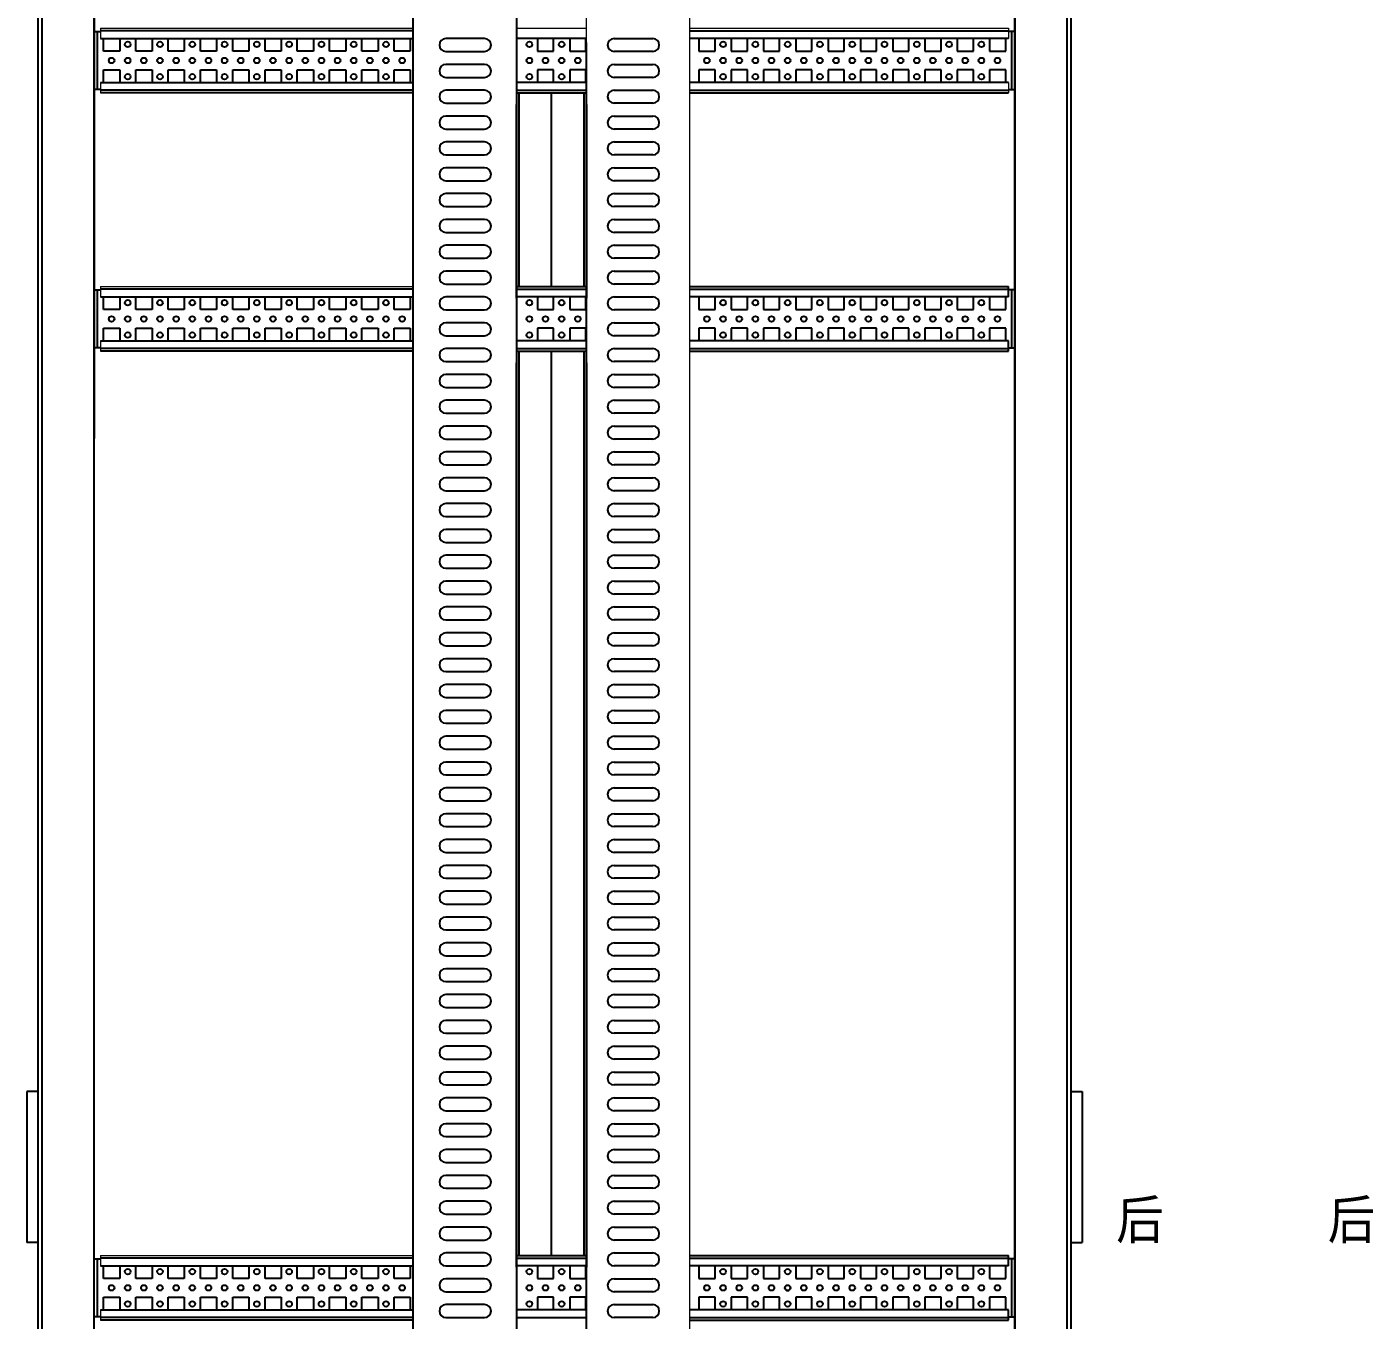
# Model space of a CAD drawing. Extents: x 81437 to 204847, y -54769 to -29444.
# Drawn here: x 87165 to 88208, y -44112 to -43111 of the extents above; entities that cross this region are included whole.
import ezdxf

# ---------------------------------------------------------------- set-up
doc = ezdxf.new("R2010")
doc.units = 0
doc.header["$LTSCALE"] = 100
doc.header["$MEASUREMENT"] = 0
doc.layers.add('PANEL', color=7, linetype='Continuous')
doc.layers.add('细实线', color=7, linetype='Continuous', lineweight=20)
doc.styles.add('HZ', font='arial.ttf', dxfattribs={"width": 0.7})

msp = doc.modelspace()

# ---------------------------------------------------------------- linework, layer by layer
at = {"color": 7, "linetype": 'Continuous'}
for p, q in [((87217.3, -43114.1), (87222.3, -43114.1)), ((87219.8, -43159.1), (87219.8, -43114.1)), ((87464.4, -43113.6), (87222.3, -43113.6)), ((87222.3, -43119.6), (87464.4, -43119.6)), ((87224.6, -43129.3), (87224.6, -43119.6)), ((87237.1, -43119.6), (87237.1, -43129.3)), ((87249.6, -43129.3), (87249.6, -43119.6)), ((87262.1, -43119.6), (87262.1, -43129.3)), ((87274.6, -43129.3), (87274.6, -43119.6)), ((87287.1, -43119.6), (87287.1, -43129.3)), ((87299.6, -43129.3), (87299.6, -43119.6)), ((87312.1, -43119.6), (87312.1, -43129.3)), ((87324.6, -43129.3), (87324.6, -43119.6)), ((87337.1, -43119.6), (87337.1, -43129.3)), ((87349.6, -43129.3), (87349.6, -43119.6)), ((87362.1, -43119.6), (87362.1, -43129.3)), ((87374.6, -43129.3), (87374.6, -43119.6)), ((87387.1, -43119.6), (87387.1, -43129.3)), ((87399.6, -43129.3), (87399.6, -43119.6)), ((87412.1, -43119.6), (87412.1, -43129.3)), ((87424.6, -43129.3), (87424.6, -43119.6)), ((87437.1, -43119.6), (87437.1, -43129.3)), ((87449.6, -43129.3), (87449.6, -43119.6)), ((87462.1, -43119.6), (87462.1, -43129.3)), ((87519.6, -43119.6), (87489.6, -43119.6)), ((87598.4, -43119.6), (87544.4, -43119.6)), ((87560.6, -43119.6), (87560.6, -43129.3)), ((87573.1, -43129.3), (87573.1, -43119.6)), ((87585.6, -43119.6), (87585.6, -43129.3)), ((87598.1, -43129.3), (87598.1, -43119.6)), ((87619.9, -43119.6), (87649.9, -43119.6)), ((87678.4, -43113.6), (87915.9, -43113.6)), ((87916.2, -43119.6), (87678.4, -43119.6)), ((87685.6, -43119.6), (87685.6, -43129.3)), ((87698.1, -43129.3), (87698.1, -43119.6)), ((87710.6, -43119.6), (87710.6, -43129.3)), ((87723.1, -43129.3), (87723.1, -43119.6)), ((87735.6, -43119.6), (87735.6, -43129.3)), ((87748.1, -43129.3), (87748.1, -43119.6)), ((87760.6, -43119.6), (87760.6, -43129.3)), ((87773.1, -43129.3), (87773.1, -43119.6)), ((87785.6, -43119.6), (87785.6, -43129.3)), ((87798.1, -43129.3), (87798.1, -43119.6)), ((87810.6, -43119.6), (87810.6, -43129.3)), ((87823.1, -43129.3), (87823.1, -43119.6)), ((87835.6, -43119.6), (87835.6, -43129.3)), ((87848.1, -43129.3), (87848.1, -43119.6)), ((87860.6, -43119.6), (87860.6, -43129.3)), ((87873.1, -43129.3), (87873.1, -43119.6)), ((87885.6, -43119.6), (87885.6, -43129.3)), ((87898.1, -43129.3), (87898.1, -43119.6)), ((87910.6, -43119.6), (87910.6, -43129.3)), ((87915.9, -43113.6), (87925.3, -43113.6)), ((87925.3, -43119.6), (87915.9, -43119.6)), ((87923.1, -43129.3), (87923.1, -43119.6)), ((87930.3, -43114.1), (87925.3, -43114.1)), ((87927.8, -43159.1), (87927.8, -43114.1)), ((87237.1, -43129.3), (87224.6, -43129.3)), ((87262.1, -43129.3), (87249.6, -43129.3)), ((87287.1, -43129.3), (87274.6, -43129.3)), ((87312.1, -43129.3), (87299.6, -43129.3)), ((87337.1, -43129.3), (87324.6, -43129.3)), ((87362.1, -43129.3), (87349.6, -43129.3)), ((87387.1, -43129.3), (87374.6, -43129.3)), ((87412.1, -43129.3), (87399.6, -43129.3)), ((87437.1, -43129.3), (87424.6, -43129.3)), ((87462.1, -43129.3), (87449.6, -43129.3)), ((87489.6, -43129.6), (87519.6, -43129.6)), ((87560.6, -43129.3), (87573.1, -43129.3)), ((87585.6, -43129.3), (87598.1, -43129.3)), ((87598.4, -44867.6), (87598.4, -43122.6)), ((87649.9, -43129.6), (87619.9, -43129.6)), ((87685.6, -43129.3), (87698.1, -43129.3)), ((87710.6, -43129.3), (87723.1, -43129.3)), ((87735.6, -43129.3), (87748.1, -43129.3)), ((87760.6, -43129.3), (87773.1, -43129.3)), ((87785.6, -43129.3), (87798.1, -43129.3)), ((87810.6, -43129.3), (87823.1, -43129.3)), ((87835.6, -43129.3), (87848.1, -43129.3)), ((87860.6, -43129.3), (87873.1, -43129.3)), ((87885.6, -43129.3), (87898.1, -43129.3)), ((87910.6, -43129.3), (87923.1, -43129.3)), ((87519.6, -43139.6), (87489.6, -43139.6)), ((87619.9, -43139.6), (87649.9, -43139.6)), ((87222.3, -43153.6), (87464.4, -43153.6)), ((87224.6, -43143.8), (87237.1, -43143.8)), ((87224.6, -43153.6), (87224.6, -43143.8)), ((87237.1, -43143.8), (87237.1, -43153.6)), ((87249.6, -43143.8), (87262.1, -43143.8)), ((87249.6, -43153.6), (87249.6, -43143.8)), ((87262.1, -43143.8), (87262.1, -43153.6)), ((87274.6, -43143.8), (87287.1, -43143.8)), ((87274.6, -43153.6), (87274.6, -43143.8)), ((87287.1, -43143.8), (87287.1, -43153.6)), ((87299.6, -43143.8), (87312.1, -43143.8)), ((87299.6, -43153.6), (87299.6, -43143.8)), ((87312.1, -43143.8), (87312.1, -43153.6)), ((87324.6, -43143.8), (87337.1, -43143.8)), ((87324.6, -43153.6), (87324.6, -43143.8)), ((87337.1, -43143.8), (87337.1, -43153.6)), ((87349.6, -43143.8), (87362.1, -43143.8)), ((87349.6, -43153.6), (87349.6, -43143.8)), ((87362.1, -43143.8), (87362.1, -43153.6)), ((87374.6, -43143.8), (87387.1, -43143.8)), ((87374.6, -43153.6), (87374.6, -43143.8)), ((87387.1, -43143.8), (87387.1, -43153.6)), ((87399.6, -43143.8), (87412.1, -43143.8)), ((87399.6, -43153.6), (87399.6, -43143.8)), ((87412.1, -43143.8), (87412.1, -43153.6)), ((87424.6, -43143.8), (87437.1, -43143.8)), ((87424.6, -43153.6), (87424.6, -43143.8)), ((87437.1, -43143.8), (87437.1, -43153.6)), ((87449.6, -43143.8), (87462.1, -43143.8)), ((87449.6, -43153.6), (87449.6, -43143.8)), ((87462.1, -43143.8), (87462.1, -43153.6)), ((87489.6, -43149.6), (87519.6, -43149.6)), ((87598.4, -43153.6), (87544.4, -43153.6)), ((87573.1, -43143.8), (87560.6, -43143.8)), ((87560.6, -43143.8), (87560.6, -43153.6)), ((87573.1, -43153.6), (87573.1, -43143.8)), ((87598.1, -43143.8), (87585.6, -43143.8)), ((87585.6, -43143.8), (87585.6, -43153.6)), ((87598.1, -43153.6), (87598.1, -43143.8)), ((87649.9, -43149.6), (87619.9, -43149.6)), ((87916.2, -43153.6), (87678.4, -43153.6)), ((87698.1, -43143.8), (87685.6, -43143.8)), ((87685.6, -43143.8), (87685.6, -43153.6)), ((87698.1, -43153.6), (87698.1, -43143.8)), ((87723.1, -43143.8), (87710.6, -43143.8)), ((87710.6, -43143.8), (87710.6, -43153.6)), ((87723.1, -43153.6), (87723.1, -43143.8)), ((87748.1, -43143.8), (87735.6, -43143.8)), ((87735.6, -43143.8), (87735.6, -43153.6)), ((87748.1, -43153.6), (87748.1, -43143.8)), ((87773.1, -43143.8), (87760.6, -43143.8)), ((87760.6, -43143.8), (87760.6, -43153.6)), ((87773.1, -43153.6), (87773.1, -43143.8)), ((87798.1, -43143.8), (87785.6, -43143.8)), ((87785.6, -43143.8), (87785.6, -43153.6)), ((87798.1, -43153.6), (87798.1, -43143.8)), ((87823.1, -43143.8), (87810.6, -43143.8)), ((87810.6, -43143.8), (87810.6, -43153.6)), ((87823.1, -43153.6), (87823.1, -43143.8)), ((87848.1, -43143.8), (87835.6, -43143.8)), ((87835.6, -43143.8), (87835.6, -43153.6)), ((87848.1, -43153.6), (87848.1, -43143.8)), ((87873.1, -43143.8), (87860.6, -43143.8)), ((87860.6, -43143.8), (87860.6, -43153.6)), ((87873.1, -43153.6), (87873.1, -43143.8)), ((87898.1, -43143.8), (87885.6, -43143.8)), ((87885.6, -43143.8), (87885.6, -43153.6)), ((87898.1, -43153.6), (87898.1, -43143.8)), ((87923.1, -43143.8), (87910.6, -43143.8)), ((87910.6, -43143.8), (87910.6, -43153.6)), ((87925.3, -43153.6), (87915.9, -43153.6)), ((87923.1, -43153.6), (87923.1, -43143.8)), ((87222.3, -43159.1), (87217.3, -43159.1)), ((87464.4, -43159.6), (87222.3, -43159.6)), ((87464.4, -43161.6), (87222.3, -43161.6)), ((87519.6, -43159.6), (87489.6, -43159.6)), ((87544.4, -43159.6), (87598.4, -43159.6)), ((87544.4, -43161.6), (87598.4, -43161.6)), ((87546.4, -43311.6), (87546.4, -43161.6)), ((87571.4, -43311.6), (87571.4, -43161.6)), ((87571.4, -43311.6), (87571.4, -43161.6)), ((87596.4, -43161.6), (87596.4, -43311.6)), ((87619.9, -43159.6), (87649.9, -43159.6)), ((87678.4, -43159.6), (87915.9, -43159.6)), ((87678.4, -43161.6), (87915.9, -43161.6)), ((87915.9, -43159.6), (87925.3, -43159.6)), ((87915.9, -43161.6), (87925.3, -43161.6)), ((87925.3, -43159.1), (87930.3, -43159.1)), ((87489.6, -43169.6), (87519.6, -43169.6)), ((87544.4, -43320.6), (87544.4, -43170.6)), ((87598.4, -43170.6), (87598.4, -43320.6)), ((87649.9, -43169.6), (87619.9, -43169.6)), ((87519.6, -43179.6), (87489.6, -43179.6)), ((87619.9, -43179.6), (87649.9, -43179.6)), ((87489.6, -43189.6), (87519.6, -43189.6)), ((87649.9, -43189.6), (87619.9, -43189.6)), ((87519.6, -43199.6), (87489.6, -43199.6)), ((87619.9, -43199.6), (87649.9, -43199.6)), ((87489.6, -43209.6), (87519.6, -43209.6)), ((87649.9, -43209.6), (87619.9, -43209.6)), ((87519.6, -43219.6), (87489.6, -43219.6)), ((87619.9, -43219.6), (87649.9, -43219.6)), ((87489.6, -43229.6), (87519.6, -43229.6)), ((87649.9, -43229.6), (87619.9, -43229.6)), ((87519.6, -43239.6), (87489.6, -43239.6)), ((87619.9, -43239.6), (87649.9, -43239.6)), ((87489.6, -43249.6), (87519.6, -43249.6)), ((87649.9, -43249.6), (87619.9, -43249.6)), ((87519.6, -43259.6), (87489.6, -43259.6)), ((87619.9, -43259.6), (87649.9, -43259.6)), ((87489.6, -43269.6), (87519.6, -43269.6)), ((87649.9, -43269.6), (87619.9, -43269.6)), ((87519.6, -43279.6), (87489.6, -43279.6)), ((87619.9, -43279.6), (87649.9, -43279.6)), ((87489.6, -43289.6), (87519.6, -43289.6)), ((87519.6, -43299.6), (87489.6, -43299.6)), ((87649.9, -43289.6), (87619.9, -43289.6)), ((87619.9, -43299.6), (87649.9, -43299.6)), ((87489.6, -43309.6), (87519.6, -43309.6)), ((87649.9, -43309.6), (87619.9, -43309.6)), ((87217.3, -43314.1), (87222.3, -43314.1)), ((87219.8, -43359.1), (87219.8, -43314.1)), ((87464.4, -43313.6), (87222.3, -43313.6)), ((87222.3, -43319.6), (87464.4, -43319.6)), ((87224.6, -43329.3), (87224.6, -43319.6)), ((87237.1, -43319.6), (87237.1, -43329.3)), ((87249.6, -43329.3), (87249.6, -43319.6)), ((87262.1, -43319.6), (87262.1, -43329.3)), ((87274.6, -43329.3), (87274.6, -43319.6)), ((87287.1, -43319.6), (87287.1, -43329.3)), ((87299.6, -43329.3), (87299.6, -43319.6)), ((87312.1, -43319.6), (87312.1, -43329.3)), ((87324.6, -43329.3), (87324.6, -43319.6)), ((87337.1, -43319.6), (87337.1, -43329.3)), ((87349.6, -43329.3), (87349.6, -43319.6)), ((87362.1, -43319.6), (87362.1, -43329.3)), ((87374.6, -43329.3), (87374.6, -43319.6)), ((87387.1, -43319.6), (87387.1, -43329.3)), ((87399.6, -43329.3), (87399.6, -43319.6)), ((87412.1, -43319.6), (87412.1, -43329.3)), ((87424.6, -43329.3), (87424.6, -43319.6)), ((87437.1, -43319.6), (87437.1, -43329.3)), ((87449.6, -43329.3), (87449.6, -43319.6)), ((87462.1, -43319.6), (87462.1, -43329.3)), ((87519.6, -43319.6), (87489.6, -43319.6)), ((87544.4, -43311.6), (87598.4, -43311.6)), ((87544.4, -43313.6), (87598.4, -43313.6)), ((87598.4, -43319.6), (87544.4, -43319.6)), ((87560.6, -43319.6), (87560.6, -43329.3)), ((87573.1, -43329.3), (87573.1, -43319.6)), ((87585.6, -43319.6), (87585.6, -43329.3)), ((87598.1, -43329.3), (87598.1, -43319.6)), ((87619.9, -43319.6), (87649.9, -43319.6)), ((87678.4, -43311.6), (87746.3, -43311.6)), ((87678.4, -43313.6), (87746.3, -43313.6)), ((87746.3, -43319.6), (87678.4, -43319.6)), ((87685.6, -43319.6), (87685.6, -43329.3)), ((87698.1, -43329.3), (87698.1, -43319.6)), ((87710.6, -43319.6), (87710.6, -43329.3)), ((87723.1, -43329.3), (87723.1, -43319.6)), ((87735.6, -43319.6), (87735.6, -43329.3)), ((87746.3, -43311.6), (87925.3, -43311.6)), ((87746.3, -43313.6), (87925.3, -43313.6)), ((87925.3, -43319.6), (87746.3, -43319.6)), ((87748.1, -43329.3), (87748.1, -43319.6)), ((87760.6, -43319.6), (87760.6, -43329.3)), ((87773.1, -43329.3), (87773.1, -43319.6)), ((87785.6, -43319.6), (87785.6, -43329.3)), ((87798.1, -43329.3), (87798.1, -43319.6)), ((87810.6, -43319.6), (87810.6, -43329.3)), ((87823.1, -43329.3), (87823.1, -43319.6)), ((87835.6, -43319.6), (87835.6, -43329.3)), ((87848.1, -43329.3), (87848.1, -43319.6)), ((87860.6, -43319.6), (87860.6, -43329.3)), ((87873.1, -43329.3), (87873.1, -43319.6)), ((87885.6, -43319.6), (87885.6, -43329.3)), ((87898.1, -43329.3), (87898.1, -43319.6)), ((87910.6, -43319.6), (87910.6, -43329.3)), ((87923.1, -43329.3), (87923.1, -43319.6)), ((87925.3, -43319.6), (87925.3, -43311.6)), ((87930.3, -43314.1), (87925.3, -43314.1)), ((87927.8, -43359.1), (87927.8, -43314.1)), ((87237.1, -43329.3), (87224.6, -43329.3)), ((87262.1, -43329.3), (87249.6, -43329.3)), ((87287.1, -43329.3), (87274.6, -43329.3)), ((87312.1, -43329.3), (87299.6, -43329.3)), ((87337.1, -43329.3), (87324.6, -43329.3)), ((87362.1, -43329.3), (87349.6, -43329.3)), ((87387.1, -43329.3), (87374.6, -43329.3)), ((87412.1, -43329.3), (87399.6, -43329.3)), ((87437.1, -43329.3), (87424.6, -43329.3)), ((87462.1, -43329.3), (87449.6, -43329.3)), ((87489.6, -43329.6), (87519.6, -43329.6)), ((87560.6, -43329.3), (87573.1, -43329.3)), ((87585.6, -43329.3), (87598.1, -43329.3)), ((87649.9, -43329.6), (87619.9, -43329.6)), ((87685.6, -43329.3), (87698.1, -43329.3)), ((87710.6, -43329.3), (87723.1, -43329.3)), ((87735.6, -43329.3), (87748.1, -43329.3)), ((87760.6, -43329.3), (87773.1, -43329.3)), ((87785.6, -43329.3), (87798.1, -43329.3)), ((87810.6, -43329.3), (87823.1, -43329.3)), ((87835.6, -43329.3), (87848.1, -43329.3)), ((87860.6, -43329.3), (87873.1, -43329.3)), ((87885.6, -43329.3), (87898.1, -43329.3)), ((87910.6, -43329.3), (87923.1, -43329.3)), ((87519.6, -43339.6), (87489.6, -43339.6)), ((87619.9, -43339.6), (87649.9, -43339.6)), ((87753.5, -43338.6), (87755.1, -43338.6)), ((87756.3, -43335.8), (87756.3, -43337.3)), ((87224.6, -43343.8), (87237.1, -43343.8)), ((87224.6, -43353.6), (87224.6, -43343.8)), ((87237.1, -43343.8), (87237.1, -43353.6)), ((87249.6, -43343.8), (87262.1, -43343.8)), ((87249.6, -43353.6), (87249.6, -43343.8)), ((87262.1, -43343.8), (87262.1, -43353.6)), ((87274.6, -43343.8), (87287.1, -43343.8)), ((87274.6, -43353.6), (87274.6, -43343.8)), ((87287.1, -43343.8), (87287.1, -43353.6)), ((87299.6, -43343.8), (87312.1, -43343.8)), ((87299.6, -43353.6), (87299.6, -43343.8)), ((87312.1, -43343.8), (87312.1, -43353.6)), ((87324.6, -43343.8), (87337.1, -43343.8)), ((87324.6, -43353.6), (87324.6, -43343.8)), ((87337.1, -43343.8), (87337.1, -43353.6)), ((87349.6, -43343.8), (87362.1, -43343.8)), ((87349.6, -43353.6), (87349.6, -43343.8)), ((87362.1, -43343.8), (87362.1, -43353.6)), ((87374.6, -43343.8), (87387.1, -43343.8)), ((87374.6, -43353.6), (87374.6, -43343.8)), ((87387.1, -43343.8), (87387.1, -43353.6)), ((87399.6, -43343.8), (87412.1, -43343.8)), ((87399.6, -43353.6), (87399.6, -43343.8)), ((87412.1, -43343.8), (87412.1, -43353.6)), ((87424.6, -43343.8), (87437.1, -43343.8)), ((87424.6, -43353.6), (87424.6, -43343.8)), ((87437.1, -43343.8), (87437.1, -43353.6)), ((87449.6, -43343.8), (87462.1, -43343.8)), ((87449.6, -43353.6), (87449.6, -43343.8)), ((87462.1, -43343.8), (87462.1, -43353.6)), ((87489.6, -43349.6), (87519.6, -43349.6)), ((87573.1, -43343.8), (87560.6, -43343.8)), ((87560.6, -43343.8), (87560.6, -43353.6)), ((87573.1, -43353.6), (87573.1, -43343.8)), ((87598.1, -43343.8), (87585.6, -43343.8)), ((87585.6, -43343.8), (87585.6, -43353.6)), ((87598.1, -43353.6), (87598.1, -43343.8)), ((87649.9, -43349.6), (87619.9, -43349.6)), ((87698.1, -43343.8), (87685.6, -43343.8)), ((87685.6, -43343.8), (87685.6, -43353.6)), ((87698.1, -43353.6), (87698.1, -43343.8)), ((87723.1, -43343.8), (87710.6, -43343.8)), ((87710.6, -43343.8), (87710.6, -43353.6)), ((87723.1, -43353.6), (87723.1, -43343.8)), ((87748.1, -43343.8), (87735.6, -43343.8)), ((87735.6, -43343.8), (87735.6, -43353.6)), ((87748.1, -43353.6), (87748.1, -43343.8)), ((87773.1, -43343.8), (87760.6, -43343.8)), ((87760.6, -43343.8), (87760.6, -43353.6)), ((87773.1, -43353.6), (87773.1, -43343.8)), ((87798.1, -43343.8), (87785.6, -43343.8)), ((87785.6, -43343.8), (87785.6, -43353.6)), ((87798.1, -43353.6), (87798.1, -43343.8)), ((87823.1, -43343.8), (87810.6, -43343.8)), ((87810.6, -43343.8), (87810.6, -43353.6)), ((87823.1, -43353.6), (87823.1, -43343.8)), ((87848.1, -43343.8), (87835.6, -43343.8)), ((87835.6, -43343.8), (87835.6, -43353.6)), ((87848.1, -43353.6), (87848.1, -43343.8)), ((87873.1, -43343.8), (87860.6, -43343.8)), ((87860.6, -43343.8), (87860.6, -43353.6)), ((87873.1, -43353.6), (87873.1, -43343.8)), ((87898.1, -43343.8), (87885.6, -43343.8)), ((87885.6, -43343.8), (87885.6, -43353.6)), ((87898.1, -43353.6), (87898.1, -43343.8)), ((87923.1, -43343.8), (87910.6, -43343.8)), ((87910.6, -43343.8), (87910.6, -43353.6)), ((87923.1, -43353.6), (87923.1, -43343.8)), ((87222.3, -43359.1), (87217.3, -43359.1)), ((87222.3, -43353.6), (87464.4, -43353.6)), ((87464.4, -43359.6), (87222.3, -43359.6)), ((87464.4, -43361.6), (87222.3, -43361.6)), ((87519.6, -43359.6), (87489.6, -43359.6)), ((87598.4, -43353.6), (87544.4, -43353.6)), ((87544.4, -43359.6), (87598.4, -43359.6)), ((87544.4, -43361.6), (87598.4, -43361.6)), ((87546.4, -44061.6), (87546.4, -43361.6)), ((87571.4, -44061.6), (87571.4, -43361.6)), ((87571.4, -44061.6), (87571.4, -43361.6)), ((87596.4, -43361.6), (87596.4, -44061.6)), ((87619.9, -43359.6), (87649.9, -43359.6)), ((87746.3, -43353.6), (87678.4, -43353.6)), ((87678.4, -43359.6), (87746.3, -43359.6)), ((87678.4, -43361.6), (87746.3, -43361.6)), ((87925.3, -43353.6), (87746.3, -43353.6)), ((87746.3, -43359.6), (87925.3, -43359.6)), ((87746.3, -43361.6), (87925.3, -43361.6)), ((87925.3, -43361.6), (87925.3, -43353.6)), ((87925.3, -43359.1), (87930.3, -43359.1)), ((87489.6, -43369.6), (87519.6, -43369.6)), ((87544.4, -44070.6), (87544.4, -43370.6)), ((87598.4, -43370.6), (87598.4, -44070.6)), ((87649.9, -43369.6), (87619.9, -43369.6)), ((87519.6, -43379.6), (87489.6, -43379.6)), ((87619.9, -43379.6), (87649.9, -43379.6)), ((87489.6, -43389.6), (87519.6, -43389.6)), ((87649.9, -43389.6), (87619.9, -43389.6)), ((87519.6, -43399.6), (87489.6, -43399.6)), ((87619.9, -43399.6), (87649.9, -43399.6)), ((87489.6, -43409.6), (87519.6, -43409.6)), ((87649.9, -43409.6), (87619.9, -43409.6)), ((87519.6, -43419.6), (87489.6, -43419.6)), ((87619.9, -43419.6), (87649.9, -43419.6)), ((87489.6, -43429.6), (87519.6, -43429.6)), ((87649.9, -43429.6), (87619.9, -43429.6)), ((87519.6, -43439.6), (87489.6, -43439.6)), ((87619.9, -43439.6), (87649.9, -43439.6)), ((87489.6, -43449.6), (87519.6, -43449.6)), ((87649.9, -43449.6), (87619.9, -43449.6)), ((87519.6, -43459.6), (87489.6, -43459.6)), ((87619.9, -43459.6), (87649.9, -43459.6)), ((87489.6, -43469.6), (87519.6, -43469.6)), ((87649.9, -43469.6), (87619.9, -43469.6)), ((87519.6, -43479.6), (87489.6, -43479.6)), ((87619.9, -43479.6), (87649.9, -43479.6)), ((87489.6, -43489.6), (87519.6, -43489.6)), ((87649.9, -43489.6), (87619.9, -43489.6)), ((87519.6, -43499.6), (87489.6, -43499.6)), ((87619.9, -43499.6), (87649.9, -43499.6)), ((87489.6, -43509.6), (87519.6, -43509.6)), ((87649.9, -43509.6), (87619.9, -43509.6)), ((87519.6, -43519.6), (87489.6, -43519.6)), ((87619.9, -43519.6), (87649.9, -43519.6)), ((87489.6, -43529.6), (87519.6, -43529.6)), ((87649.9, -43529.6), (87619.9, -43529.6)), ((87519.6, -43539.6), (87489.6, -43539.6)), ((87489.6, -43549.6), (87519.6, -43549.6)), ((87619.9, -43539.6), (87649.9, -43539.6)), ((87649.9, -43549.6), (87619.9, -43549.6)), ((87519.6, -43559.6), (87489.6, -43559.6)), ((87619.9, -43559.6), (87649.9, -43559.6)), ((87489.6, -43569.6), (87519.6, -43569.6)), ((87649.9, -43569.6), (87619.9, -43569.6)), ((87519.6, -43579.6), (87489.6, -43579.6)), ((87619.9, -43579.6), (87649.9, -43579.6)), ((87489.6, -43589.6), (87519.6, -43589.6)), ((87649.9, -43589.6), (87619.9, -43589.6)), ((87519.6, -43599.6), (87489.6, -43599.6)), ((87619.9, -43599.6), (87649.9, -43599.6)), ((87489.6, -43609.6), (87519.6, -43609.6)), ((87649.9, -43609.6), (87619.9, -43609.6)), ((87519.6, -43619.6), (87489.6, -43619.6)), ((87619.9, -43619.6), (87649.9, -43619.6)), ((87489.6, -43629.6), (87519.6, -43629.6)), ((87649.9, -43629.6), (87619.9, -43629.6)), ((87519.6, -43639.6), (87489.6, -43639.6)), ((87619.9, -43639.6), (87649.9, -43639.6)), ((87489.6, -43649.6), (87519.6, -43649.6)), ((87649.9, -43649.6), (87619.9, -43649.6)), ((87519.6, -43659.6), (87489.6, -43659.6)), ((87619.9, -43659.6), (87649.9, -43659.6)), ((87489.6, -43669.6), (87519.6, -43669.6)), ((87649.9, -43669.6), (87619.9, -43669.6)), ((87519.6, -43679.6), (87489.6, -43679.6)), ((87619.9, -43679.6), (87649.9, -43679.6)), ((87489.6, -43689.6), (87519.6, -43689.6)), ((87649.9, -43689.6), (87619.9, -43689.6)), ((87519.6, -43699.6), (87489.6, -43699.6)), ((87619.9, -43699.6), (87649.9, -43699.6)), ((87489.6, -43709.6), (87519.6, -43709.6)), ((87649.9, -43709.6), (87619.9, -43709.6)), ((87519.6, -43719.6), (87489.6, -43719.6)), ((87619.9, -43719.6), (87649.9, -43719.6)), ((87489.6, -43729.6), (87519.6, -43729.6)), ((87649.9, -43729.6), (87619.9, -43729.6)), ((87519.6, -43739.6), (87489.6, -43739.6)), ((87619.9, -43739.6), (87649.9, -43739.6)), ((87489.6, -43749.6), (87519.6, -43749.6)), ((87649.9, -43749.6), (87619.9, -43749.6)), ((87519.6, -43759.6), (87489.6, -43759.6)), ((87619.9, -43759.6), (87649.9, -43759.6)), ((87489.6, -43769.6), (87519.6, -43769.6)), ((87649.9, -43769.6), (87619.9, -43769.6)), ((87519.6, -43779.6), (87489.6, -43779.6)), ((87489.6, -43789.6), (87519.6, -43789.6)), ((87619.9, -43779.6), (87649.9, -43779.6)), ((87649.9, -43789.6), (87619.9, -43789.6)), ((87519.6, -43799.6), (87489.6, -43799.6)), ((87619.9, -43799.6), (87649.9, -43799.6)), ((87489.6, -43809.6), (87519.6, -43809.6)), ((87649.9, -43809.6), (87619.9, -43809.6)), ((87519.6, -43819.6), (87489.6, -43819.6)), ((87619.9, -43819.6), (87649.9, -43819.6)), ((87489.6, -43829.6), (87519.6, -43829.6)), ((87649.9, -43829.6), (87619.9, -43829.6)), ((87519.6, -43839.6), (87489.6, -43839.6)), ((87619.9, -43839.6), (87649.9, -43839.6)), ((87489.6, -43849.6), (87519.6, -43849.6)), ((87649.9, -43849.6), (87619.9, -43849.6)), ((87519.6, -43859.6), (87489.6, -43859.6)), ((87619.9, -43859.6), (87649.9, -43859.6)), ((87489.6, -43869.6), (87519.6, -43869.6)), ((87649.9, -43869.6), (87619.9, -43869.6)), ((87519.6, -43879.6), (87489.6, -43879.6)), ((87619.9, -43879.6), (87649.9, -43879.6)), ((87489.6, -43889.6), (87519.6, -43889.6)), ((87649.9, -43889.6), (87619.9, -43889.6)), ((87519.6, -43899.6), (87489.6, -43899.6)), ((87619.9, -43899.6), (87649.9, -43899.6)), ((87489.6, -43909.6), (87519.6, -43909.6)), ((87649.9, -43909.6), (87619.9, -43909.6)), ((87519.6, -43919.6), (87489.6, -43919.6)), ((87619.9, -43919.6), (87649.9, -43919.6)), ((87489.6, -43929.6), (87519.6, -43929.6)), ((87649.9, -43929.6), (87619.9, -43929.6)), ((87519.6, -43939.6), (87489.6, -43939.6)), ((87619.9, -43939.6), (87649.9, -43939.6)), ((87489.6, -43949.6), (87519.6, -43949.6)), ((87649.9, -43949.6), (87619.9, -43949.6)), ((87519.6, -43959.6), (87489.6, -43959.6)), ((87619.9, -43959.6), (87649.9, -43959.6)), ((87489.6, -43969.6), (87519.6, -43969.6)), ((87649.9, -43969.6), (87619.9, -43969.6)), ((87519.6, -43979.6), (87489.6, -43979.6)), ((87619.9, -43979.6), (87649.9, -43979.6)), ((87489.6, -43989.6), (87519.6, -43989.6)), ((87649.9, -43989.6), (87619.9, -43989.6)), ((87519.6, -43999.6), (87489.6, -43999.6)), ((87619.9, -43999.6), (87649.9, -43999.6)), ((87489.6, -44009.6), (87519.6, -44009.6)), ((87649.9, -44009.6), (87619.9, -44009.6)), ((87519.6, -44019.6), (87489.6, -44019.6)), ((87619.9, -44019.6), (87649.9, -44019.6)), ((87489.6, -44029.6), (87519.6, -44029.6)), ((87519.6, -44039.6), (87489.6, -44039.6)), ((87649.9, -44029.6), (87619.9, -44029.6)), ((87619.9, -44039.6), (87649.9, -44039.6)), ((87489.6, -44049.6), (87519.6, -44049.6)), ((87649.9, -44049.6), (87619.9, -44049.6)), ((87519.6, -44059.6), (87489.6, -44059.6)), ((87619.9, -44059.6), (87649.9, -44059.6)), ((87217.3, -44064.1), (87222.3, -44064.1)), ((87219.8, -44109.1), (87219.8, -44064.1)), ((87464.4, -44063.6), (87222.3, -44063.6)), ((87222.3, -44069.6), (87464.4, -44069.6)), ((87224.6, -44079.3), (87224.6, -44069.6)), ((87237.1, -44069.6), (87237.1, -44079.3)), ((87249.6, -44079.3), (87249.6, -44069.6)), ((87262.1, -44069.6), (87262.1, -44079.3)), ((87274.6, -44079.3), (87274.6, -44069.6)), ((87287.1, -44069.6), (87287.1, -44079.3)), ((87299.6, -44079.3), (87299.6, -44069.6)), ((87312.1, -44069.6), (87312.1, -44079.3)), ((87324.6, -44079.3), (87324.6, -44069.6)), ((87337.1, -44069.6), (87337.1, -44079.3)), ((87349.6, -44079.3), (87349.6, -44069.6)), ((87362.1, -44069.6), (87362.1, -44079.3)), ((87374.6, -44079.3), (87374.6, -44069.6)), ((87387.1, -44069.6), (87387.1, -44079.3)), ((87399.6, -44079.3), (87399.6, -44069.6)), ((87412.1, -44069.6), (87412.1, -44079.3)), ((87424.6, -44079.3), (87424.6, -44069.6)), ((87437.1, -44069.6), (87437.1, -44079.3)), ((87449.6, -44079.3), (87449.6, -44069.6)), ((87462.1, -44069.6), (87462.1, -44079.3)), ((87489.6, -44069.6), (87519.6, -44069.6)), ((87544.4, -44061.6), (87598.4, -44061.6)), ((87544.4, -44063.6), (87598.4, -44063.6)), ((87598.4, -44069.6), (87544.4, -44069.6)), ((87560.6, -44069.6), (87560.6, -44079.3)), ((87573.1, -44079.3), (87573.1, -44069.6)), ((87585.6, -44069.6), (87585.6, -44079.3)), ((87598.1, -44079.3), (87598.1, -44069.6)), ((87649.9, -44069.6), (87619.9, -44069.6)), ((87678.4, -44061.6), (87746.3, -44061.6)), ((87678.4, -44063.6), (87746.3, -44063.6)), ((87746.3, -44069.6), (87678.4, -44069.6)), ((87685.6, -44069.6), (87685.6, -44079.3)), ((87698.1, -44079.3), (87698.1, -44069.6)), ((87710.6, -44069.6), (87710.6, -44079.3)), ((87723.1, -44079.3), (87723.1, -44069.6)), ((87735.6, -44069.6), (87735.6, -44079.3)), ((87746.3, -44061.6), (87925.3, -44061.6)), ((87746.3, -44063.6), (87925.3, -44063.6)), ((87925.3, -44069.6), (87746.3, -44069.6)), ((87748.1, -44079.3), (87748.1, -44069.6)), ((87760.6, -44069.6), (87760.6, -44079.3)), ((87773.1, -44079.3), (87773.1, -44069.6)), ((87785.6, -44069.6), (87785.6, -44079.3)), ((87798.1, -44079.3), (87798.1, -44069.6)), ((87810.6, -44069.6), (87810.6, -44079.3)), ((87823.1, -44079.3), (87823.1, -44069.6)), ((87835.6, -44069.6), (87835.6, -44079.3)), ((87848.1, -44079.3), (87848.1, -44069.6)), ((87860.6, -44069.6), (87860.6, -44079.3)), ((87873.1, -44079.3), (87873.1, -44069.6)), ((87885.6, -44069.6), (87885.6, -44079.3)), ((87898.1, -44079.3), (87898.1, -44069.6)), ((87910.6, -44069.6), (87910.6, -44079.3)), ((87923.1, -44079.3), (87923.1, -44069.6)), ((87925.3, -44069.6), (87925.3, -44061.6)), ((87930.3, -44064.1), (87925.3, -44064.1)), ((87927.8, -44109.1), (87927.8, -44064.1)), ((87237.1, -44079.3), (87224.6, -44079.3)), ((87262.1, -44079.3), (87249.6, -44079.3)), ((87287.1, -44079.3), (87274.6, -44079.3)), ((87312.1, -44079.3), (87299.6, -44079.3)), ((87337.1, -44079.3), (87324.6, -44079.3)), ((87362.1, -44079.3), (87349.6, -44079.3)), ((87387.1, -44079.3), (87374.6, -44079.3)), ((87412.1, -44079.3), (87399.6, -44079.3)), ((87437.1, -44079.3), (87424.6, -44079.3)), ((87462.1, -44079.3), (87449.6, -44079.3)), ((87519.6, -44079.6), (87489.6, -44079.6)), ((87560.6, -44079.3), (87573.1, -44079.3)), ((87585.6, -44079.3), (87598.1, -44079.3)), ((87619.9, -44079.6), (87649.9, -44079.6)), ((87685.6, -44079.3), (87698.1, -44079.3)), ((87710.6, -44079.3), (87723.1, -44079.3)), ((87735.6, -44079.3), (87748.1, -44079.3)), ((87760.6, -44079.3), (87773.1, -44079.3)), ((87785.6, -44079.3), (87798.1, -44079.3)), ((87810.6, -44079.3), (87823.1, -44079.3)), ((87835.6, -44079.3), (87848.1, -44079.3)), ((87860.6, -44079.3), (87873.1, -44079.3)), ((87885.6, -44079.3), (87898.1, -44079.3)), ((87910.6, -44079.3), (87923.1, -44079.3)), ((87489.6, -44089.6), (87519.6, -44089.6)), ((87649.9, -44089.6), (87619.9, -44089.6)), ((87753.5, -44088.6), (87755.1, -44088.6)), ((87756.3, -44085.8), (87756.3, -44087.3)), ((87224.6, -44093.8), (87237.1, -44093.8)), ((87224.6, -44103.6), (87224.6, -44093.8)), ((87237.1, -44093.8), (87237.1, -44103.6)), ((87249.6, -44093.8), (87262.1, -44093.8)), ((87249.6, -44103.6), (87249.6, -44093.8)), ((87262.1, -44093.8), (87262.1, -44103.6)), ((87274.6, -44093.8), (87287.1, -44093.8)), ((87274.6, -44103.6), (87274.6, -44093.8)), ((87287.1, -44093.8), (87287.1, -44103.6)), ((87299.6, -44093.8), (87312.1, -44093.8)), ((87299.6, -44103.6), (87299.6, -44093.8)), ((87312.1, -44093.8), (87312.1, -44103.6)), ((87324.6, -44093.8), (87337.1, -44093.8)), ((87324.6, -44103.6), (87324.6, -44093.8)), ((87337.1, -44093.8), (87337.1, -44103.6)), ((87349.6, -44093.8), (87362.1, -44093.8)), ((87349.6, -44103.6), (87349.6, -44093.8)), ((87362.1, -44093.8), (87362.1, -44103.6)), ((87374.6, -44093.8), (87387.1, -44093.8)), ((87374.6, -44103.6), (87374.6, -44093.8)), ((87387.1, -44093.8), (87387.1, -44103.6)), ((87399.6, -44093.8), (87412.1, -44093.8)), ((87399.6, -44103.6), (87399.6, -44093.8)), ((87412.1, -44093.8), (87412.1, -44103.6)), ((87424.6, -44093.8), (87437.1, -44093.8)), ((87424.6, -44103.6), (87424.6, -44093.8)), ((87437.1, -44093.8), (87437.1, -44103.6)), ((87449.6, -44093.8), (87462.1, -44093.8)), ((87449.6, -44103.6), (87449.6, -44093.8)), ((87462.1, -44093.8), (87462.1, -44103.6)), ((87519.6, -44099.6), (87489.6, -44099.6)), ((87573.1, -44093.8), (87560.6, -44093.8)), ((87560.6, -44093.8), (87560.6, -44103.6)), ((87573.1, -44103.6), (87573.1, -44093.8)), ((87598.1, -44093.8), (87585.6, -44093.8)), ((87585.6, -44093.8), (87585.6, -44103.6)), ((87598.1, -44103.6), (87598.1, -44093.8)), ((87619.9, -44099.6), (87649.9, -44099.6)), ((87698.1, -44093.8), (87685.6, -44093.8)), ((87685.6, -44093.8), (87685.6, -44103.6)), ((87698.1, -44103.6), (87698.1, -44093.8)), ((87723.1, -44093.8), (87710.6, -44093.8)), ((87710.6, -44093.8), (87710.6, -44103.6)), ((87723.1, -44103.6), (87723.1, -44093.8)), ((87748.1, -44093.8), (87735.6, -44093.8)), ((87735.6, -44093.8), (87735.6, -44103.6)), ((87748.1, -44103.6), (87748.1, -44093.8)), ((87773.1, -44093.8), (87760.6, -44093.8)), ((87760.6, -44093.8), (87760.6, -44103.6)), ((87773.1, -44103.6), (87773.1, -44093.8)), ((87798.1, -44093.8), (87785.6, -44093.8)), ((87785.6, -44093.8), (87785.6, -44103.6)), ((87798.1, -44103.6), (87798.1, -44093.8)), ((87823.1, -44093.8), (87810.6, -44093.8)), ((87810.6, -44093.8), (87810.6, -44103.6)), ((87823.1, -44103.6), (87823.1, -44093.8)), ((87848.1, -44093.8), (87835.6, -44093.8)), ((87835.6, -44093.8), (87835.6, -44103.6)), ((87848.1, -44103.6), (87848.1, -44093.8)), ((87873.1, -44093.8), (87860.6, -44093.8)), ((87860.6, -44093.8), (87860.6, -44103.6)), ((87873.1, -44103.6), (87873.1, -44093.8)), ((87898.1, -44093.8), (87885.6, -44093.8)), ((87885.6, -44093.8), (87885.6, -44103.6)), ((87898.1, -44103.6), (87898.1, -44093.8)), ((87923.1, -44093.8), (87910.6, -44093.8)), ((87910.6, -44093.8), (87910.6, -44103.6)), ((87923.1, -44103.6), (87923.1, -44093.8)), ((87222.3, -44109.1), (87217.3, -44109.1)), ((87222.3, -44103.6), (87464.4, -44103.6)), ((87464.4, -44109.6), (87222.3, -44109.6)), ((87464.4, -44111.6), (87222.3, -44111.6)), ((87489.6, -44109.6), (87519.6, -44109.6)), ((87598.4, -44103.6), (87544.4, -44103.6)), ((87544.4, -44109.6), (87598.4, -44109.6)), ((87649.9, -44109.6), (87619.9, -44109.6)), ((87746.3, -44103.6), (87678.4, -44103.6)), ((87678.4, -44109.6), (87746.3, -44109.6)), ((87678.4, -44111.6), (87746.3, -44111.6)), ((87925.3, -44103.6), (87746.3, -44103.6)), ((87746.3, -44109.6), (87925.3, -44109.6)), ((87746.3, -44111.6), (87925.3, -44111.6)), ((87925.3, -44111.6), (87925.3, -44103.6)), ((87925.3, -44109.1), (87930.3, -44109.1))]:
    msp.add_line(p, q, dxfattribs=at)
for p, q in [((87173.8, -43934.6), (87165.2, -43934.6)), ((87165.2, -43934.6), (87165.2, -44051.6)), ((87973.8, -43934.6), (87982.4, -43934.6)), ((87982.4, -43934.6), (87982.4, -44051.6)), ((87173.8, -44051.6), (87165.2, -44051.6)), ((87973.8, -44051.6), (87982.4, -44051.6))]:
    msp.add_line(p, q)
at = {"color": 7}
msp.add_lwpolyline([(87464.4, -43067.6), (87544.4, -43067.6), (87544.4, -44867.6), (87464.4, -44867.6)], close=True, dxfattribs=at)
at = {"color": 7, "linetype": 'Continuous'}
for centre in [(87243.3, -43124.1), (87243.3, -43124.1), (87268.3, -43124.1), (87268.3, -43124.1), (87293.3, -43124.1), (87293.3, -43124.1), (87318.3, -43124.1), (87318.3, -43124.1), (87343.3, -43124.1), (87343.3, -43124.1), (87368.3, -43124.1), (87368.3, -43124.1), (87393.3, -43124.1), (87393.3, -43124.1), (87418.3, -43124.1), (87418.3, -43124.1), (87443.3, -43124.1), (87443.3, -43124.1), (87554.3, -43124.1), (87579.3, -43124.1), (87704.3, -43124.1), (87704.3, -43124.1), (87729.3, -43124.1), (87729.3, -43124.1), (87754.3, -43124.1), (87754.3, -43124.1), (87779.3, -43124.1), (87779.3, -43124.1), (87804.3, -43124.1), (87804.3, -43124.1), (87829.3, -43124.1), (87829.3, -43124.1), (87854.3, -43124.1), (87854.3, -43124.1), (87879.3, -43124.1), (87879.3, -43124.1), (87904.3, -43124.1), (87904.3, -43124.1), (87230.8, -43136.6), (87243.3, -43136.6), (87243.3, -43136.6), (87255.8, -43136.6), (87268.3, -43136.6), (87268.3, -43136.6), (87280.8, -43136.6), (87293.3, -43136.6), (87293.3, -43136.6), (87305.8, -43136.6), (87318.3, -43136.6), (87318.3, -43136.6), (87330.8, -43136.6), (87343.3, -43136.6), (87343.3, -43136.6), (87355.8, -43136.6), (87368.3, -43136.6), (87368.3, -43136.6), (87380.8, -43136.6), (87393.3, -43136.6), (87393.3, -43136.6), (87405.8, -43136.6), (87418.3, -43136.6), (87418.3, -43136.6), (87430.8, -43136.6), (87443.3, -43136.6), (87443.3, -43136.6), (87455.8, -43136.6), (87554.3, -43136.6), (87566.8, -43136.6), (87579.3, -43136.6), (87591.8, -43136.6), (87691.8, -43136.6), (87704.3, -43136.6), (87704.3, -43136.6), (87716.8, -43136.6), (87729.3, -43136.6), (87729.3, -43136.6), (87741.8, -43136.6), (87754.3, -43136.6), (87754.3, -43136.6), (87766.8, -43136.6), (87779.3, -43136.6), (87779.3, -43136.6), (87791.8, -43136.6), (87804.3, -43136.6), (87804.3, -43136.6), (87816.8, -43136.6), (87829.3, -43136.6), (87829.3, -43136.6), (87841.8, -43136.6), (87854.3, -43136.6), (87854.3, -43136.6), (87866.8, -43136.6), (87879.3, -43136.6), (87879.3, -43136.6), (87891.8, -43136.6), (87904.3, -43136.6), (87904.3, -43136.6), (87916.8, -43136.6), (87243.3, -43149.1), (87243.3, -43149.1), (87268.3, -43149.1), (87268.3, -43149.1), (87293.3, -43149.1), (87293.3, -43149.1), (87318.3, -43149.1), (87318.3, -43149.1), (87343.3, -43149.1), (87343.3, -43149.1), (87368.3, -43149.1), (87368.3, -43149.1), (87393.3, -43149.1), (87393.3, -43149.1), (87418.3, -43149.1), (87418.3, -43149.1), (87443.3, -43149.1), (87443.3, -43149.1), (87554.3, -43149.1), (87579.3, -43149.1), (87704.3, -43149.1), (87704.3, -43149.1), (87729.3, -43149.1), (87729.3, -43149.1), (87754.3, -43149.1), (87754.3, -43149.1), (87779.3, -43149.1), (87779.3, -43149.1), (87804.3, -43149.1), (87804.3, -43149.1), (87829.3, -43149.1), (87829.3, -43149.1), (87854.3, -43149.1), (87854.3, -43149.1), (87879.3, -43149.1), (87879.3, -43149.1), (87904.3, -43149.1), (87904.3, -43149.1), (87243.3, -43324.1), (87243.3, -43324.1), (87268.3, -43324.1), (87268.3, -43324.1), (87293.3, -43324.1), (87293.3, -43324.1), (87318.3, -43324.1), (87318.3, -43324.1), (87343.3, -43324.1), (87343.3, -43324.1), (87368.3, -43324.1), (87368.3, -43324.1), (87393.3, -43324.1), (87393.3, -43324.1), (87418.3, -43324.1), (87418.3, -43324.1), (87443.3, -43324.1), (87443.3, -43324.1), (87554.3, -43324.1), (87579.3, -43324.1), (87704.3, -43324.1), (87704.3, -43324.1), (87729.3, -43324.1), (87729.3, -43324.1), (87754.3, -43324.1), (87779.3, -43324.1), (87804.3, -43324.1), (87829.3, -43324.1), (87854.3, -43324.1), (87879.3, -43324.1), (87904.3, -43324.1), (87230.8, -43336.6), (87243.3, -43336.6), (87243.3, -43336.6), (87255.8, -43336.6), (87268.3, -43336.6), (87268.3, -43336.6), (87280.8, -43336.6), (87293.3, -43336.6), (87293.3, -43336.6), (87305.8, -43336.6), (87318.3, -43336.6), (87318.3, -43336.6), (87330.8, -43336.6), (87343.3, -43336.6), (87343.3, -43336.6), (87355.8, -43336.6), (87368.3, -43336.6), (87368.3, -43336.6), (87380.8, -43336.6), (87393.3, -43336.6), (87393.3, -43336.6), (87405.8, -43336.6), (87418.3, -43336.6), (87418.3, -43336.6), (87430.8, -43336.6), (87443.3, -43336.6), (87443.3, -43336.6), (87455.8, -43336.6), (87554.3, -43336.6), (87566.8, -43336.6), (87579.3, -43336.6), (87591.8, -43336.6), (87691.8, -43336.6), (87704.3, -43336.6), (87704.3, -43336.6), (87716.8, -43336.6), (87729.3, -43336.6), (87729.3, -43336.6), (87741.8, -43336.6), (87754.3, -43336.6), (87766.8, -43336.6), (87779.3, -43336.6), (87791.8, -43336.6), (87804.3, -43336.6), (87816.8, -43336.6), (87829.3, -43336.6), (87841.8, -43336.6), (87854.3, -43336.6), (87866.8, -43336.6), (87879.3, -43336.6), (87891.8, -43336.6), (87904.3, -43336.6), (87916.8, -43336.6), (87243.3, -43349.1), (87243.3, -43349.1), (87268.3, -43349.1), (87268.3, -43349.1), (87293.3, -43349.1), (87293.3, -43349.1), (87318.3, -43349.1), (87318.3, -43349.1), (87343.3, -43349.1), (87343.3, -43349.1), (87368.3, -43349.1), (87368.3, -43349.1), (87393.3, -43349.1), (87393.3, -43349.1), (87418.3, -43349.1), (87418.3, -43349.1), (87443.3, -43349.1), (87443.3, -43349.1), (87554.3, -43349.1), (87579.3, -43349.1), (87704.3, -43349.1), (87704.3, -43349.1), (87729.3, -43349.1), (87729.3, -43349.1), (87754.3, -43349.1), (87779.3, -43349.1), (87804.3, -43349.1), (87829.3, -43349.1), (87854.3, -43349.1), (87879.3, -43349.1), (87904.3, -43349.1), (87243.3, -44074.1), (87243.3, -44074.1), (87268.3, -44074.1), (87268.3, -44074.1), (87293.3, -44074.1), (87293.3, -44074.1), (87318.3, -44074.1), (87318.3, -44074.1), (87343.3, -44074.1), (87343.3, -44074.1), (87368.3, -44074.1), (87368.3, -44074.1), (87393.3, -44074.1), (87393.3, -44074.1), (87418.3, -44074.1), (87418.3, -44074.1), (87443.3, -44074.1), (87443.3, -44074.1), (87554.3, -44074.1), (87579.3, -44074.1), (87704.3, -44074.1), (87704.3, -44074.1), (87729.3, -44074.1), (87729.3, -44074.1), (87754.3, -44074.1), (87779.3, -44074.1), (87804.3, -44074.1), (87829.3, -44074.1), (87854.3, -44074.1), (87879.3, -44074.1), (87904.3, -44074.1), (87230.8, -44086.6), (87243.3, -44086.6), (87243.3, -44086.6), (87255.8, -44086.6), (87268.3, -44086.6), (87268.3, -44086.6), (87280.8, -44086.6), (87293.3, -44086.6), (87293.3, -44086.6), (87305.8, -44086.6), (87318.3, -44086.6), (87318.3, -44086.6), (87330.8, -44086.6), (87343.3, -44086.6), (87343.3, -44086.6), (87355.8, -44086.6), (87368.3, -44086.6), (87368.3, -44086.6), (87380.8, -44086.6), (87393.3, -44086.6), (87393.3, -44086.6), (87405.8, -44086.6), (87418.3, -44086.6), (87418.3, -44086.6), (87430.8, -44086.6), (87443.3, -44086.6), (87443.3, -44086.6), (87455.8, -44086.6), (87554.3, -44086.6), (87566.8, -44086.6), (87579.3, -44086.6), (87591.8, -44086.6), (87691.8, -44086.6), (87704.3, -44086.6), (87704.3, -44086.6), (87716.8, -44086.6), (87729.3, -44086.6), (87729.3, -44086.6), (87741.8, -44086.6), (87754.3, -44086.6), (87766.8, -44086.6), (87779.3, -44086.6), (87791.8, -44086.6), (87804.3, -44086.6), (87816.8, -44086.6), (87829.3, -44086.6), (87841.8, -44086.6), (87854.3, -44086.6), (87866.8, -44086.6), (87879.3, -44086.6), (87891.8, -44086.6), (87904.3, -44086.6), (87916.8, -44086.6), (87243.3, -44099.1), (87243.3, -44099.1), (87268.3, -44099.1), (87268.3, -44099.1), (87293.3, -44099.1), (87293.3, -44099.1), (87318.3, -44099.1), (87318.3, -44099.1), (87343.3, -44099.1), (87343.3, -44099.1), (87368.3, -44099.1), (87368.3, -44099.1), (87393.3, -44099.1), (87393.3, -44099.1), (87418.3, -44099.1), (87418.3, -44099.1), (87443.3, -44099.1), (87443.3, -44099.1), (87554.3, -44099.1), (87579.3, -44099.1), (87704.3, -44099.1), (87704.3, -44099.1), (87729.3, -44099.1), (87729.3, -44099.1), (87754.3, -44099.1), (87779.3, -44099.1), (87804.3, -44099.1), (87829.3, -44099.1), (87854.3, -44099.1), (87879.3, -44099.1), (87904.3, -44099.1)]:
    msp.add_circle(centre, 2.15, dxfattribs=at)
for centre, radius, start, end in [((87489.6, -43124.6), 5, 90, 270), ((87519.6, -43124.6), 5, 270, 90), ((87619.9, -43124.6), 5, 90, 270), ((87649.9, -43124.6), 5, 270, 90), ((87489.6, -43144.6), 5, 90, 270), ((87519.6, -43144.6), 5, 270, 90), ((87619.9, -43144.6), 5, 90, 270), ((87649.9, -43144.6), 5, 270, 90), ((87489.6, -43164.6), 5, 90, 270), ((87519.6, -43164.6), 5, 270, 90), ((87619.9, -43164.6), 5, 90, 270), ((87649.9, -43164.6), 5, 270, 90), ((87489.6, -43184.6), 5, 90, 270), ((87519.6, -43184.6), 5, 270, 90), ((87619.9, -43184.6), 5, 90, 270), ((87649.9, -43184.6), 5, 270, 90), ((87489.6, -43204.6), 5, 90, 270), ((87519.6, -43204.6), 5, 270, 90), ((87619.9, -43204.6), 5, 90, 270), ((87649.9, -43204.6), 5, 270, 90), ((87489.6, -43224.6), 5, 90, 270), ((87519.6, -43224.6), 5, 270, 90), ((87619.9, -43224.6), 5, 90, 270), ((87649.9, -43224.6), 5, 270, 90), ((87489.6, -43244.6), 5, 90, 270), ((87519.6, -43244.6), 5, 270, 90), ((87619.9, -43244.6), 5, 90, 270), ((87649.9, -43244.6), 5, 270, 90), ((87489.6, -43264.6), 5, 90, 270), ((87519.6, -43264.6), 5, 270, 90), ((87619.9, -43264.6), 5, 90, 270), ((87649.9, -43264.6), 5, 270, 90), ((87489.6, -43284.6), 5, 90, 270), ((87519.6, -43284.6), 5, 270, 90), ((87619.9, -43284.6), 5, 90, 270), ((87649.9, -43284.6), 5, 270, 90), ((87489.6, -43304.6), 5, 90, 270), ((87519.6, -43304.6), 5, 270, 90), ((87619.9, -43304.6), 5, 90, 270), ((87649.9, -43304.6), 5, 270, 90), ((87489.6, -43324.6), 5, 90, 270), ((87519.6, -43324.6), 5, 270, 90), ((87619.9, -43324.6), 5, 90, 270), ((87649.9, -43324.6), 5, 270, 90), ((87489.6, -43344.6), 5, 90, 270), ((87519.6, -43344.6), 5, 270, 90), ((87619.9, -43344.6), 5, 90, 270), ((87649.9, -43344.6), 5, 270, 90), ((87753.3, -43336.6), 2.15, 283.7035, 292.4051), ((87489.6, -43364.6), 5, 90, 270), ((87519.6, -43364.6), 5, 270, 90), ((87619.9, -43364.6), 5, 90, 270), ((87649.9, -43364.6), 5, 270, 90), ((87489.6, -43384.6), 5, 90, 270), ((87519.6, -43384.6), 5, 270, 90), ((87619.9, -43384.6), 5, 90, 270), ((87649.9, -43384.6), 5, 270, 90), ((87489.6, -43404.6), 5, 90, 270), ((87519.6, -43404.6), 5, 270, 90), ((87619.9, -43404.6), 5, 90, 270), ((87649.9, -43404.6), 5, 270, 90), ((87489.6, -43424.6), 5, 90, 270), ((87519.6, -43424.6), 5, 270, 90), ((87619.9, -43424.6), 5, 90, 270), ((87649.9, -43424.6), 5, 270, 90), ((87489.6, -43444.6), 5, 90, 270), ((87519.6, -43444.6), 5, 270, 90), ((87619.9, -43444.6), 5, 90, 270), ((87649.9, -43444.6), 5, 270, 90), ((87489.6, -43464.6), 5, 90, 270), ((87519.6, -43464.6), 5, 270, 90), ((87619.9, -43464.6), 5, 90, 270), ((87649.9, -43464.6), 5, 270, 90), ((87489.6, -43484.6), 5, 90, 270), ((87519.6, -43484.6), 5, 270, 90), ((87619.9, -43484.6), 5, 90, 270), ((87649.9, -43484.6), 5, 270, 90), ((87489.6, -43504.6), 5, 90, 270), ((87519.6, -43504.6), 5, 270, 90), ((87619.9, -43504.6), 5, 90, 270), ((87649.9, -43504.6), 5, 270, 90), ((87489.6, -43524.6), 5, 90, 270), ((87519.6, -43524.6), 5, 270, 90), ((87619.9, -43524.6), 5, 90, 270), ((87649.9, -43524.6), 5, 270, 90), ((87489.6, -43544.6), 5, 90, 270), ((87519.6, -43544.6), 5, 270, 90), ((87619.9, -43544.6), 5, 90, 270), ((87649.9, -43544.6), 5, 270, 90), ((87489.6, -43564.6), 5, 90, 270), ((87519.6, -43564.6), 5, 270, 90), ((87619.9, -43564.6), 5, 90, 270), ((87649.9, -43564.6), 5, 270, 90), ((87489.6, -43584.6), 5, 90, 270), ((87519.6, -43584.6), 5, 270, 90), ((87619.9, -43584.6), 5, 90, 270), ((87649.9, -43584.6), 5, 270, 90), ((87489.6, -43604.6), 5, 90, 270), ((87519.6, -43604.6), 5, 270, 90), ((87619.9, -43604.6), 5, 90, 270), ((87649.9, -43604.6), 5, 270, 90), ((87489.6, -43624.6), 5, 90, 270), ((87519.6, -43624.6), 5, 270, 90), ((87619.9, -43624.6), 5, 90, 270), ((87649.9, -43624.6), 5, 270, 90), ((87489.6, -43644.6), 5, 90, 270), ((87519.6, -43644.6), 5, 270, 90), ((87619.9, -43644.6), 5, 90, 270), ((87649.9, -43644.6), 5, 270, 90), ((87489.6, -43664.6), 5, 90, 270), ((87519.6, -43664.6), 5, 270, 90), ((87619.9, -43664.6), 5, 90, 270), ((87649.9, -43664.6), 5, 270, 90), ((87489.6, -43684.6), 5, 90, 270), ((87519.6, -43684.6), 5, 270, 90), ((87619.9, -43684.6), 5, 90, 270), ((87649.9, -43684.6), 5, 270, 90), ((87489.6, -43704.6), 5, 90, 270), ((87519.6, -43704.6), 5, 270, 90), ((87619.9, -43704.6), 5, 90, 270), ((87649.9, -43704.6), 5, 270, 90), ((87489.6, -43724.6), 5, 90, 270), ((87519.6, -43724.6), 5, 270, 90), ((87619.9, -43724.6), 5, 90, 270), ((87649.9, -43724.6), 5, 270, 90), ((87489.6, -43744.6), 5, 90, 270), ((87519.6, -43744.6), 5, 270, 90), ((87619.9, -43744.6), 5, 90, 270), ((87649.9, -43744.6), 5, 270, 90), ((87489.6, -43764.6), 5, 90, 270), ((87519.6, -43764.6), 5, 270, 90), ((87619.9, -43764.6), 5, 90, 270), ((87649.9, -43764.6), 5, 270, 90), ((87489.6, -43784.6), 5, 90, 270), ((87519.6, -43784.6), 5, 270, 90), ((87619.9, -43784.6), 5, 90, 270), ((87649.9, -43784.6), 5, 270, 90), ((87489.6, -43804.6), 5, 90, 270), ((87519.6, -43804.6), 5, 270, 90), ((87619.9, -43804.6), 5, 90, 270), ((87649.9, -43804.6), 5, 270, 90), ((87489.6, -43824.6), 5, 90, 270), ((87519.6, -43824.6), 5, 270, 90), ((87619.9, -43824.6), 5, 90, 270), ((87649.9, -43824.6), 5, 270, 90), ((87489.6, -43844.6), 5, 90, 270), ((87519.6, -43844.6), 5, 270, 90), ((87619.9, -43844.6), 5, 90, 270), ((87649.9, -43844.6), 5, 270, 90), ((87489.6, -43864.6), 5, 90, 270), ((87519.6, -43864.6), 5, 270, 90), ((87619.9, -43864.6), 5, 90, 270), ((87649.9, -43864.6), 5, 270, 90), ((87489.6, -43884.6), 5, 90, 270), ((87519.6, -43884.6), 5, 270, 90), ((87619.9, -43884.6), 5, 90, 270), ((87649.9, -43884.6), 5, 270, 90), ((87489.6, -43904.6), 5, 90, 270), ((87519.6, -43904.6), 5, 270, 90), ((87619.9, -43904.6), 5, 90, 270), ((87649.9, -43904.6), 5, 270, 90), ((87489.6, -43924.6), 5, 90, 270), ((87519.6, -43924.6), 5, 270, 90), ((87619.9, -43924.6), 5, 90, 270), ((87649.9, -43924.6), 5, 270, 90), ((87489.6, -43944.6), 5, 90, 270), ((87519.6, -43944.6), 5, 270, 90), ((87619.9, -43944.6), 5, 90, 270), ((87649.9, -43944.6), 5, 270, 90), ((87489.6, -43964.6), 5, 90, 270), ((87519.6, -43964.6), 5, 270, 90), ((87619.9, -43964.6), 5, 90, 270), ((87649.9, -43964.6), 5, 270, 90), ((87489.6, -43984.6), 5, 90, 270), ((87519.6, -43984.6), 5, 270, 90), ((87619.9, -43984.6), 5, 90, 270), ((87649.9, -43984.6), 5, 270, 90), ((87489.6, -44004.6), 5, 90, 270), ((87519.6, -44004.6), 5, 270, 90), ((87619.9, -44004.6), 5, 90, 270), ((87649.9, -44004.6), 5, 270, 90), ((87489.6, -44024.6), 5, 90, 270), ((87519.6, -44024.6), 5, 270, 90), ((87619.9, -44024.6), 5, 90, 270), ((87649.9, -44024.6), 5, 270, 90), ((87489.6, -44044.6), 5, 90, 270), ((87519.6, -44044.6), 5, 270, 90), ((87619.9, -44044.6), 5, 90, 270), ((87649.9, -44044.6), 5, 270, 90), ((87489.6, -44064.6), 5, 90, 270), ((87519.6, -44064.6), 5, 270, 90), ((87619.9, -44064.6), 5, 90, 270), ((87649.9, -44064.6), 5, 270, 90), ((87489.6, -44084.6), 5, 90, 270), ((87519.6, -44084.6), 5, 270, 90), ((87619.9, -44084.6), 5, 90, 270), ((87649.9, -44084.6), 5, 270, 90), ((87753.3, -44086.6), 2.15, 283.7035, 292.4051), ((87489.6, -44104.6), 5, 90, 270), ((87519.6, -44104.6), 5, 270, 90), ((87619.9, -44104.6), 5, 90, 270), ((87649.9, -44104.6), 5, 270, 90)]:
    msp.add_arc(centre, radius, start, end, dxfattribs=at)
at = {"layer": 'PANEL', "color": 7}
for p, q in [((87173.8, -42999.1), (87173.8, -44999.1)), ((87176.8, -43002.1), (87176.8, -44996.1)), ((87970.8, -44996.1), (87970.8, -43002.1)), ((87973.8, -44999.1), (87973.8, -42999.1)), ((87217.3, -43042.6), (87217.3, -43429.1)), ((87217.3, -43820.1), (87217.3, -43042.6)), ((87930.3, -43820.1), (87930.3, -43042.6)), ((87930.3, -43042.6), (87930.3, -43429.1)), ((87930.3, -43416.3), (87930.3, -43847.3)), ((87217.3, -44955.6), (87217.3, -43820.1)), ((87930.3, -44955.6), (87930.3, -43820.1)), ((87930.3, -43847.3), (87930.3, -44238.3))]:
    msp.add_line(p, q, dxfattribs=at)
at = {"layer": '细实线'}
for p, q in [((87222.3, -43111.6), (87464.4, -43111.6)), ((87222.3, -43111.6), (87222.3, -43119.6)), ((87544.4, -43111.6), (87598.4, -43111.6)), ((87678.4, -43111.6), (87915.9, -43111.6)), ((87915.9, -43111.6), (87925.3, -43111.6)), ((87925.3, -43111.6), (87925.3, -43119.6)), ((87222.3, -43153.6), (87222.3, -43161.6)), ((87925.3, -43153.6), (87925.3, -43161.6)), ((87222.3, -43311.6), (87464.4, -43311.6)), ((87222.3, -43311.6), (87222.3, -43319.6)), ((87222.3, -43353.6), (87222.3, -43361.6)), ((87222.3, -44061.6), (87464.4, -44061.6)), ((87222.3, -44061.6), (87222.3, -44069.6)), ((87222.3, -44103.6), (87222.3, -44111.6))]:
    msp.add_line(p, q, dxfattribs=at)
msp.add_lwpolyline([(87598.4, -43067.6), (87678.4, -43067.6), (87678.4, -44867.6), (87598.4, -44867.6)], close=True, dxfattribs=at)

# ---------------------------------------------------------------- texts
at = {"color": 7, "style": 'HZ', "width": 0.9}
for p in [(88008.7, -44048.8), (88172.5, -44048.8)]:
    msp.add_text('后', height=30, dxfattribs=at).set_placement(p)

doc.saveas('drawing.dxf')
